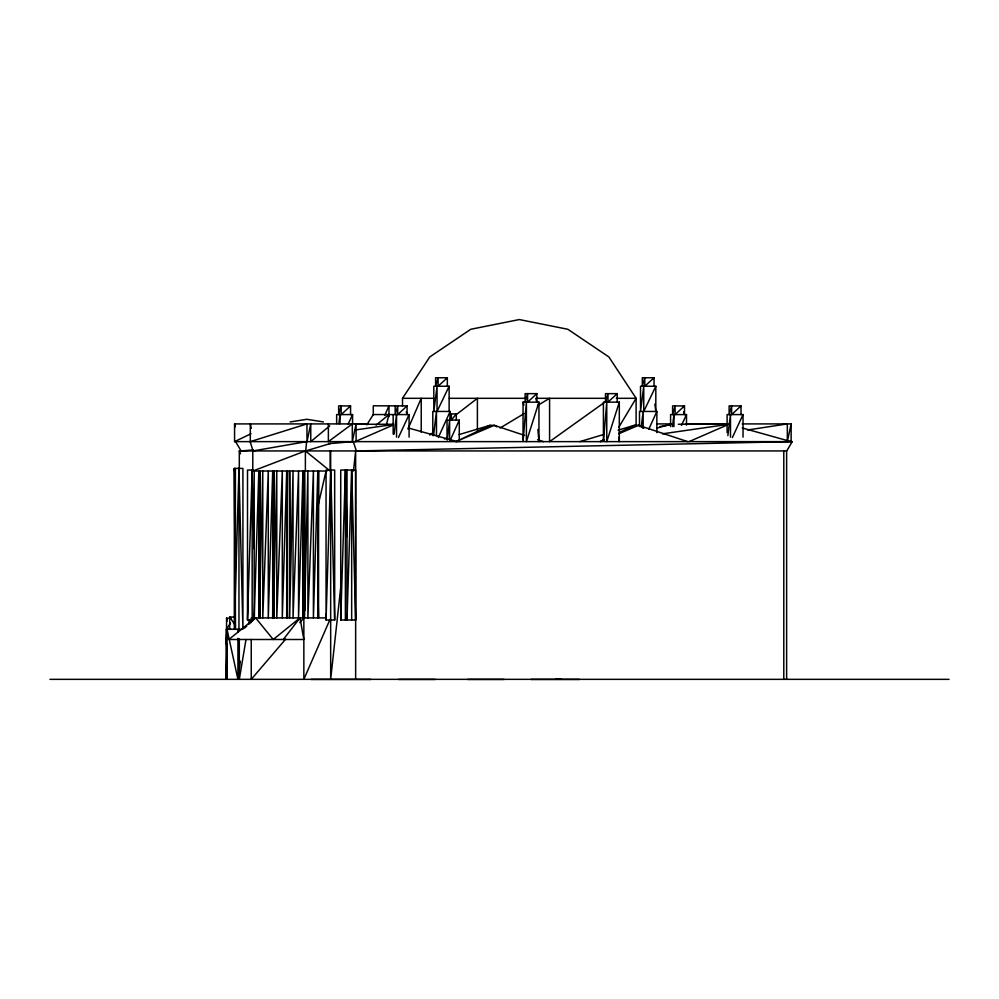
<?xml version="1.0" encoding="UTF-8"?>
<svg xmlns="http://www.w3.org/2000/svg" width="999" height="999" viewBox="0 0 999 999"><rect width="100%" height="100%" fill="white"/><g stroke="black" fill="none" stroke-linecap="round" stroke-linejoin="round"><path stroke-width="1.5" d="M227.035 643.993L227.035 679.345L227.035 629.208L226.086 643.88L227.035 643.993L226.086 679.345L226.086 629.208L230.969 629.195M355.632 620.004L355.632 470.042L340.721 470.042L340.721 620.004L355.632 620.004L351.673 470.042L347.003 620.004L347.003 470.042M248.239 592.182L247.502 620.004L251.461 620.004M254.358 613.823L254.233 618.468L258.816 471.59L258.866 618.468M326.211 613.823L326.049 620.004L334.677 620.004L334.677 470.042L326.049 470.042L326.049 620.004L330.719 470.042L334.677 620.004M341.171 603.009L340.721 620.004L345.392 470.042L347.153 536.525M347.003 620.004L347.165 613.823M238.961 468.419L234.303 629.308L234.353 468.419L242.919 468.419L242.919 629.308L238.961 468.419L238.961 629.308M254.258 548.888L252.173 470.042L247.502 620.004L247.502 470.042L253.259 470.042M523.164 440.109L526.398 402.147L526.398 441.633L538.948 402.147L523.039 402.147L523.039 440.109M603.533 440.109L606.768 402.147L606.768 441.633L619.318 402.147L603.408 402.147L603.408 440.109M341.134 583.666L330.669 679.345L330.669 450.936M353.459 471.004L355.644 450.936L355.644 679.345M447.215 440.097L449.625 420.117L449.625 440.097M433.529 435.589L436.463 411.451L436.463 435.589M641.321 426.536L643.156 411.451L643.156 428.047M338.898 423.601L340.01 414.585L340.01 423.601M394.106 434.115L396.541 414.585L396.541 437.125M672.452 426.598L673.95 414.585L673.95 426.598M727.859 435.614L730.481 414.585L730.481 437.125M241.608 629.308L227.035 629.308L237.937 679.345L240.297 661.151M245.991 639.485L239.31 679.345L239.31 638.948M248.564 624.163L249.338 619.555M742.195 423.913L791.133 423.913L787.324 441.633L787.324 423.913L747.689 429.97M303.159 570.441L305.244 561.363M318.132 505.394L326.149 470.604M386.326 425.087L388.936 414.548L376.074 425.187M407.954 429.058L421.228 398.314L421.228 432.342M384.752 415.434L388.986 405.794L388.986 416.695M330.045 619.343L303.846 679.345L303.846 617.906L299.8 622.639M450.224 440.284L459.278 420.117L447.028 420.117L447.028 438.561M438.324 437.512L450.149 411.451L432.792 411.451L432.792 435.589M648.763 429.283L656.855 411.451L639.497 411.451L639.497 426.536M348.176 424.051L352.572 414.585L336.651 414.585L336.651 423.601M398.426 437.574L409.091 414.585L373.289 414.548L366.783 424.862M681.48 425.399L686.5 414.585L670.591 414.585L670.591 426.598M732.354 437.574L743.031 414.585L727.11 414.585L727.11 432.617M449.125 386.251L437.05 411.451L437.05 386.251L433.816 411.451L433.816 386.251L449.125 386.251L449.125 411.451M655.819 386.251L643.756 411.451L643.756 386.251L640.521 411.451L640.521 386.251L655.819 386.251L655.819 411.451L654.869 404.046M368.206 423.913L234.565 423.913L234.565 441.633L792.232 441.633L786.75 450.936L239.31 450.936L239.31 469.58M618.843 427.185L636.113 398.314L608.878 356.955L567.832 329.27L519.318 319.555L470.791 329.27L429.757 356.955L402.51 398.314L402.522 406.044M230.507 623.076L226.561 629.195L226.561 618.169L230.819 618.169M283.316 639.497L300 617.869L303.846 639.497L228.846 639.497L255.594 617.869L273.251 639.497L300 617.869M456.293 413.923L451.348 420.117L451.348 413.923L450.025 420.117L450.025 413.923L456.293 413.923L456.293 420.117M285.639 639.173L251.248 679.345L251.248 639.41M244.543 628.171L246.753 626.111M248.963 624.05L255.594 617.869M350.562 405.919L341.171 414.585L341.171 405.919L338.661 414.585L338.661 405.919L350.562 405.919L350.562 414.585M406.243 411.688L407.08 414.585L407.08 405.919L397.702 414.585L397.702 405.919L395.179 414.585L395.179 405.919M684.49 405.919L675.112 414.585L675.112 405.919L672.602 414.585L672.602 405.919L684.49 405.919L684.49 414.585L683.653 411.688M741.021 405.919L731.643 414.585L731.643 405.919L729.12 414.585L729.12 405.919L741.021 405.919L741.021 414.585M447.34 377.747L438.086 386.251L438.086 377.747L435.601 386.251L435.601 377.747L447.34 377.747L447.34 386.251M536.863 393.643L527.597 402.147L527.597 393.643L525.124 402.147L525.124 393.643L536.863 393.643L536.863 402.147L536.026 399.313M617.232 393.643L607.979 402.147L607.979 393.643L605.494 402.147L605.494 393.643L617.232 393.643L617.232 402.147M654.045 377.747L644.78 386.251L644.78 377.747L642.307 386.251L642.307 377.747L654.045 377.747L654.045 386.251M329.732 425.874L310.764 441.633L310.764 423.913L306.968 441.633L306.968 423.913L250.299 441.633L250.299 423.913L251.248 428.334M429.782 435.04L433.441 432.217M456.643 414.323L477.397 398.314L477.397 430.794M606.418 401.024L549.587 441.633L549.587 398.314L537.549 405.532M500.124 427.997L524.188 413.549M234.565 441.633L250.999 433.753M496.878 426.81L494.255 425.324L490.047 425.324L455.881 441.633L494.255 425.324L524.6 435.402M604.295 439.672L600.199 441.633L604.457 439.822M619.33 432.505L634.353 425.324L638.561 425.324L687.687 441.633M355.095 441.633L393.544 424.875M689.035 441.633L727.484 424.875M618.668 433.778L638.561 425.324L643.793 428.296M252.784 450.936L252.784 471.029L305.382 450.936L330.182 471.029L330.182 450.936M330.719 443.406L305.719 450.936L306.606 441.633L253.047 450.936L250.137 441.633M444.393 438.986L447.34 438.099M459.115 434.577L490.047 425.324M579.857 441.633L603.421 434.577M618.156 430.169L634.353 425.324M657.33 427.984L670.654 424.263M660.127 426.511L670.741 424.687M290.185 421.953L306.88 419.28L323.439 421.953M354.82 430.045L393.431 424.475M662.512 433.828L727.372 424.475M253.371 449.925L241.084 450.936L235.602 441.633M328.646 443.668L353.234 441.633L356.393 450.936L792.232 441.633M402.51 398.314L433.716 398.314M449.313 398.314L526.548 398.314M535.764 398.314L605.544 398.314M616.296 398.314L636.113 398.314L636.113 426.161M407.08 405.919L373.289 405.794L373.289 415.134M656.643 423.913L671.191 423.913M685.376 423.913L728.196 423.913M355.12 424.263L393.444 424.263M678.321 424.263L727.384 424.263M252.784 471.029L327.085 471.029M229.708 629.308L229.708 617.032L235.202 617.032M326.198 617.906L251.248 617.906L251.248 622.514M49.95 679.345L949.05 679.345M311.213 679.432L370.891 679.445M398.726 679.445L435.214 679.445M467.632 679.445L504.12 679.445M531.068 679.445L579.495 679.445M557.979 678.808L561.051 679.233M556.243 678.808L559.315 679.233M742.257 427.984L791.171 441.633M408.316 427.984L457.23 441.633M537.599 439.71L543.381 441.633M229.708 617.032L235.477 625.624M239.31 450.936L240.534 453.796M523.039 402.147L523.963 405.082M226.561 618.169L227.31 620.928M234.565 423.913L235.202 426.86M235.202 476.148L234.353 468.419L235.377 629.308L235.377 468.419M618.93 437.075L619.318 441.633L619.318 402.147M537.912 429.483L538.948 441.633L538.948 402.147M274.213 474.125L274.126 471.041L274.126 617.906L273.401 471.041L272.702 617.906L272.702 471.041L268.281 617.906L268.281 471.041L262.774 617.906L262.774 471.041L259.39 617.906L259.39 471.041L260.115 617.906L260.115 471.041L260.252 475.674M258.903 471.59L260.252 522.614M318.194 602.447L318.556 617.906L318.556 471.041L317.819 617.906L317.819 471.041L313.411 617.906L313.411 471.041L307.892 617.906L307.892 471.041L304.508 617.906L304.508 471.041L305.195 610.177M303.197 596.266L303.696 617.906L303.696 471.041L302.972 617.906L302.972 471.041L298.551 617.906L298.551 471.041L293.044 617.906L293.044 471.041L289.648 617.906L289.648 471.041L290.209 583.891M287.225 608.628L287.437 617.906L287.437 471.041L286.713 617.906L286.713 471.041L282.305 617.906L282.305 471.041L276.785 617.906L276.785 471.041L273.401 617.906L273.251 610.177M791.133 423.913L791.133 441.633M786.625 450.936L786.625 679.345M783.79 450.936L783.79 679.345M743.031 414.585L743.031 437.125M686.5 414.585L686.5 425.099M656.855 411.451L656.855 432.579M459.278 420.117L459.278 441.633M450.149 411.451L450.149 414.473M409.091 414.585L409.091 437.125M393.169 414.585L393.169 434.115M356.106 441.633L356.106 423.913L352.31 441.633L352.31 423.913L328.371 441.633L328.371 423.913M352.572 414.585L352.572 423.601M351.673 470.042L351.673 620.004M345.392 470.042L345.392 620.004M305.382 450.936L305.382 471.029M254.196 471.59L254.196 618.468M252.173 470.042L252.173 618.468M237.937 629.308L237.937 632.342M237.937 638.411L237.937 679.345M273.426 617.906L273.426 471.041L273.401 617.906"/></g></svg>
